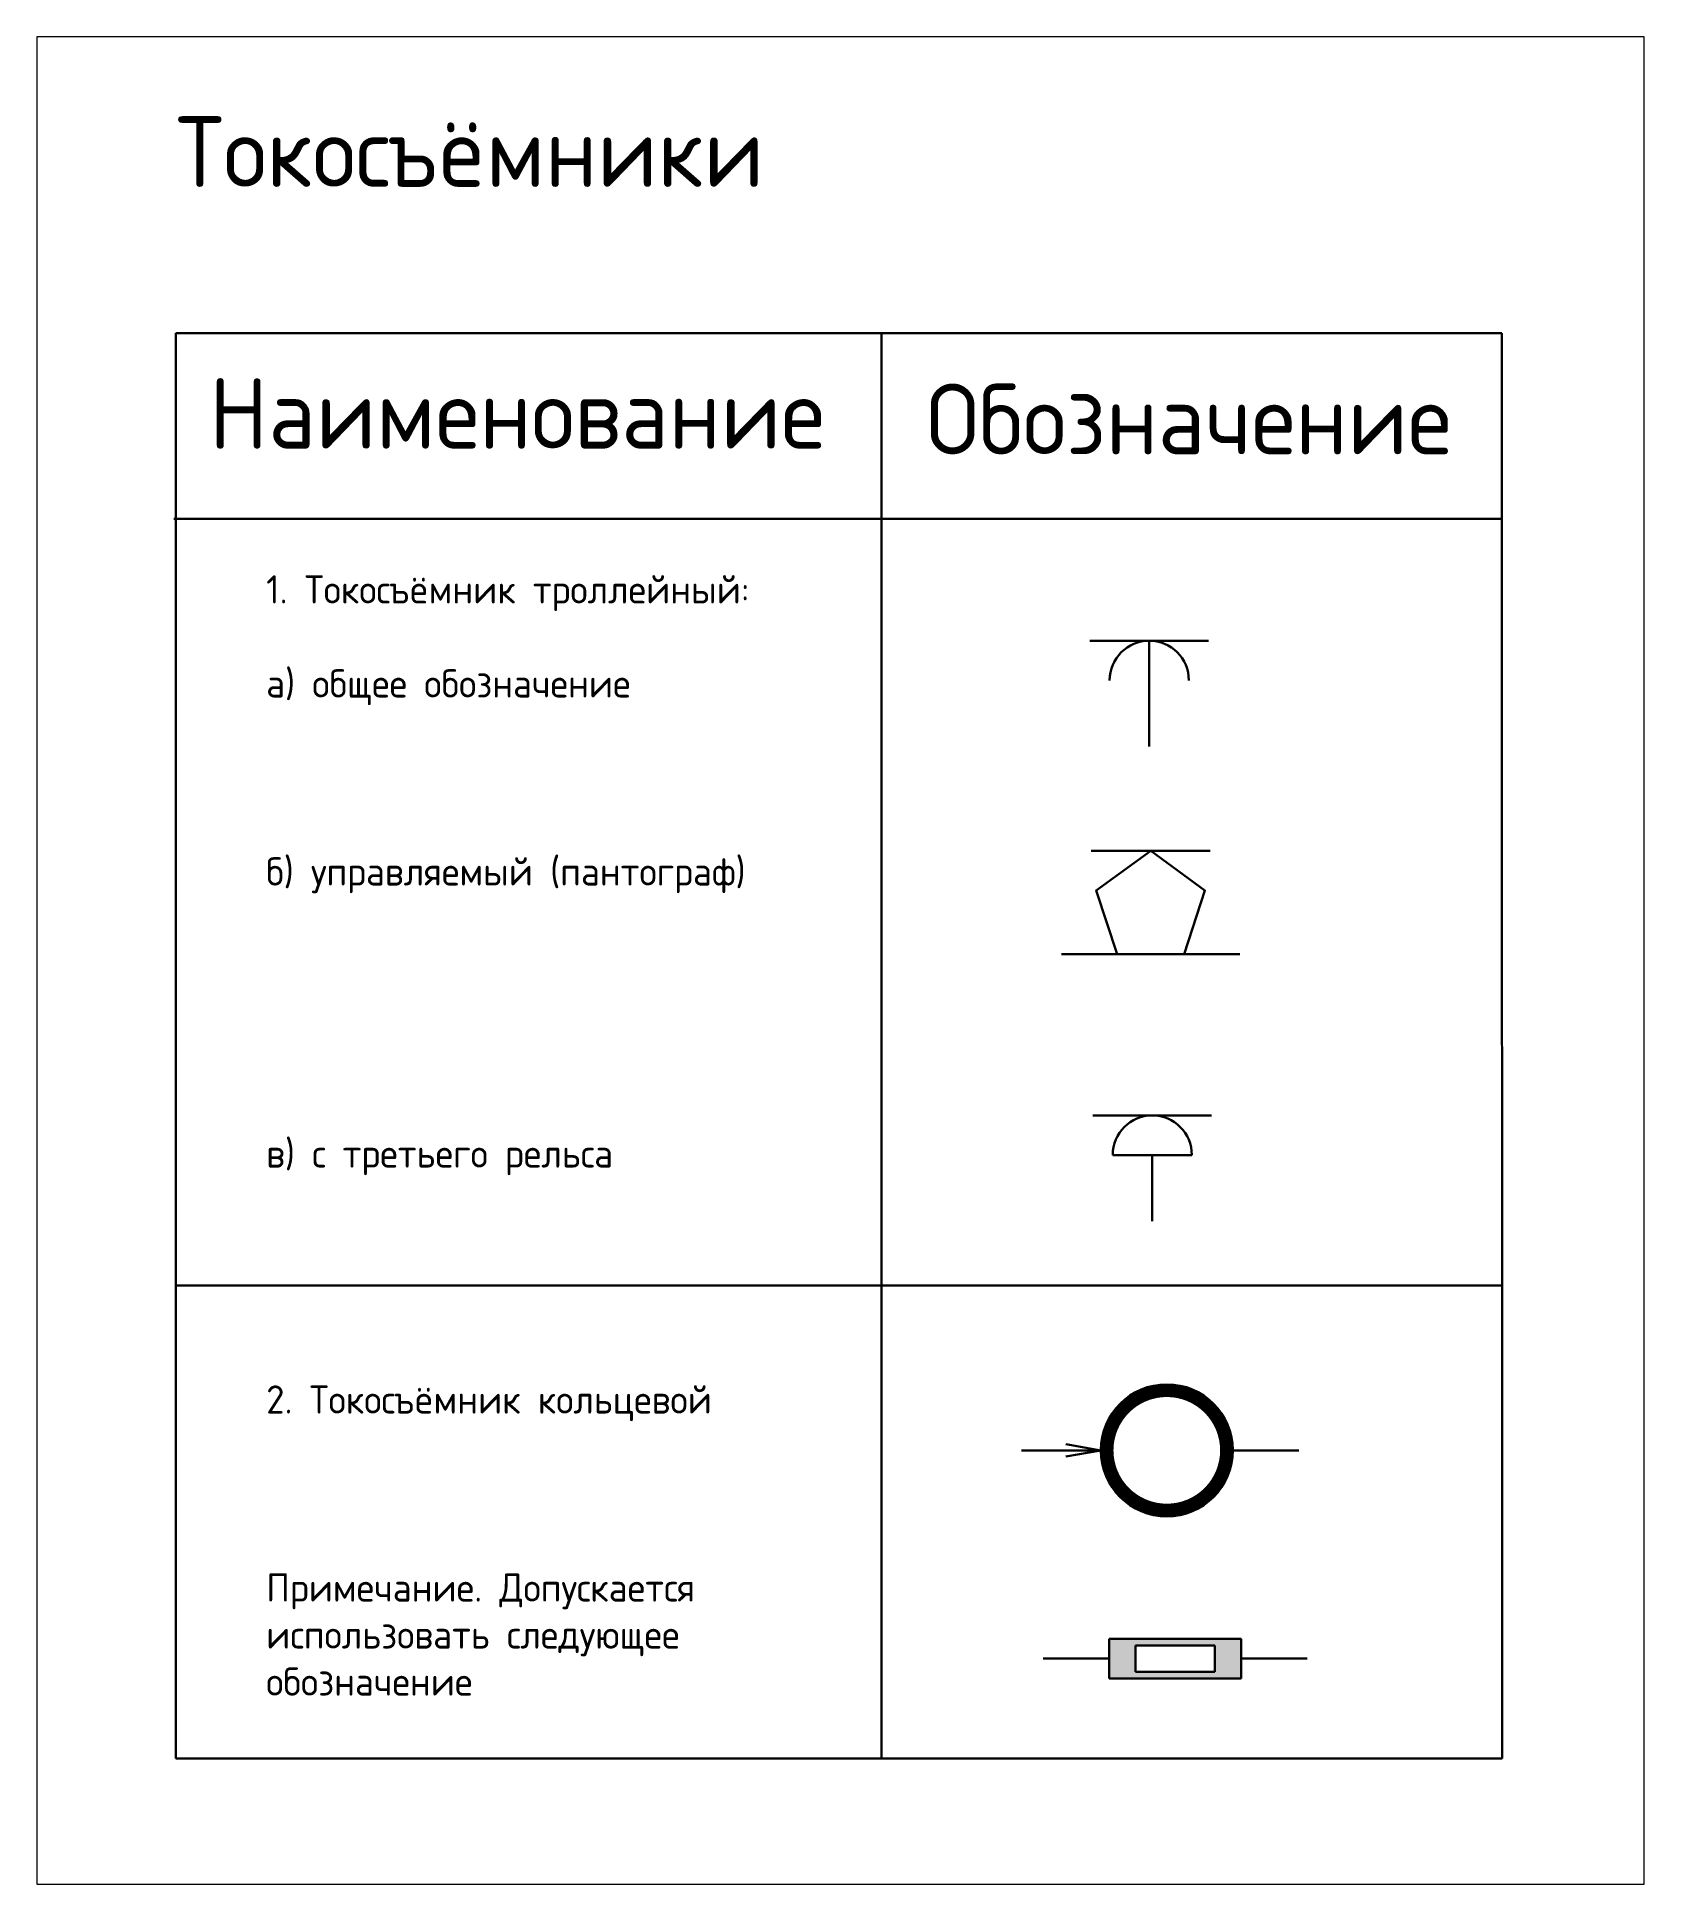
# Paper-space layout 'Лист2' of a CAD drawing. Header units: millimetres. Extents: x 57 to 179, y 27 to 167.
# The model-space entities are those that its viewports show. They can reach past a viewport. Long polylines and large blocks are cut down to what shows.
import ezdxf

# ---------------------------------------------------------------- set-up
doc = ezdxf.new("R2010")
doc.units = ezdxf.units.MM
doc.layers.add('Вспомогательны', color=10, linetype='Continuous')
doc.layers.add('основные', color=250, linetype='Continuous', lineweight=30)
doc.layers.add('Рамка', color=250, linetype='Continuous', lineweight=25)
doc.styles.get("Standard").update_dxf_attribs({"font": 'arial.ttf'})

msp = doc.modelspace()

# ---------------------------------------------------------------- hatches: boundary and pattern name
at = {"layer": 'основные'}
h = msp.add_hatch(color=0, dxfattribs=at)
h.dxf.hatch_style = 1
h.paths.add_polyline_path([(83.9, 36.8), (93.9, 36.8), (93.9, 39.8), (83.9, 39.8)])
h.paths.add_polyline_path([(85.9, 39.3), (91.9, 39.3), (91.9, 38.3), (91.9, 37.3), (85.9, 37.3), (85.9, 38.3)], flags=16)

# ---------------------------------------------------------------- linework, layer by layer
at = {"layer": 'основные', "color": 0}
for p, q in [((82.44, 115.4), (91.44, 115.4)), ((86.94, 112.4), (86.94, 115.4)), ((86.94, 112.4), (86.94, 107.4)), ((87.05, 99.48), (82.55, 99.48)), ((87.05, 99.48), (91.55, 99.48)), ((87.05, 91.65), (80.3, 91.65)), ((87.05, 91.65), (93.8, 91.65)), ((82.67, 79.44), (91.67, 79.44)), ((87.17, 76.44), (84.17, 76.44)), ((87.17, 76.44), (87.17, 71.44)), ((87.17, 76.44), (90.17, 76.44)), ((83.27, 54.07), (77.27, 54.07)), ((83.27, 54.07), (80.61, 54.54)), ((83.27, 54.07), (80.61, 53.6)), ((93.27, 54.07), (98.27, 54.07)), ((83.9, 39.8), (93.9, 39.8)), ((83.9, 36.8), (83.9, 39.8)), ((91.9, 39.3), (85.9, 39.3)), ((85.9, 39.3), (85.9, 38.3)), ((91.9, 38.3), (91.9, 39.3)), ((93.9, 39.8), (93.9, 36.8)), ((83.9, 38.3), (78.9, 38.3)), ((85.9, 38.3), (85.9, 37.3)), ((91.9, 37.3), (91.9, 38.3)), ((93.9, 38.3), (98.9, 38.3)), ((93.9, 36.8), (83.9, 36.8)), ((85.9, 37.3), (91.9, 37.3))]:
    msp.add_line(p, q, dxfattribs=at)
msp.add_lwpolyline([(87.05, 99.48), (82.93, 96.49), (84.5, 91.65), (89.59, 91.65), (91.16, 96.49)], close=True, dxfattribs=at)
at = {"layer": 'основные', "color": 0, "const_width": 0.957}
msp.add_lwpolyline([(83.75, 54.07, 1), (92.79, 54.07, 1)], format="xyb", close=True, dxfattribs=at)
at = {"layer": 'основные', "color": 0}
msp.add_circle((88.27, 54.07), 5, dxfattribs=at)
for centre in [(86.94, 112.4), (87.17, 76.44)]:
    msp.add_arc(centre, 3, 0, 180, dxfattribs=at)
at = {"layer": 'Рамка', "color": 0, "lineweight": 30}
for p, q in [((13.18, 138.7), (13.18, 30.73)), ((13.18, 138.7), (113.66, 138.7)), ((66.64, 138.7), (66.64, 30.73)), ((113.69, 30.73), (113.66, 138.7)), ((13.03, 124.64), (113.67, 124.64)), ((13.18, 66.57), (113.69, 66.57)), ((13.18, 30.73), (113.69, 30.73))]:
    msp.add_line(p, q, dxfattribs=at)

# ---------------------------------------------------------------- texts
for s, width, insert, char_height, attachment_point in [('{\\fGOST type B|b0|i0|c204|p34;Токосъёмники}', 101.77, (13.18, 155.12), 5.3403, 1), ('\\pxqc;{\\fGOST type B|b0|i0|c204|p34;Наименование}', 51.6846, (13.18, 135.29), 5.3403, 1), ('\\pxqc;{\\fGOST type B|b0|i0|c204|p34;Обозначение}', 42.3363, (68.79, 134.86), 5.3403, 1), ('\\pxi-3,l4,t4;{\\fGOST type B|b0|i0|c204|p34;1. Токосъёмник троллейный:\\P\\Pа) общее обозначение\\P\\P\\P\\Pб) управляемый (пантограф)\\P\\P\\P\\P\\P\\Pв) с третьего рельса}', 40.0607, (17.88, 74.91), 2.1361, 7), ('\\pxi-3,l4,t4;{\\fGOST type B|b0|i0|c204|p34;2. Токосъёмник кольцевой\\P\\P\\P\\PПримечание. Допускается\\Pиспользовать следующее\\Pобозначение}', 40.0607, (17.88, 35.49), 2.1361, 7)]:
    msp.add_mtext_dynamic_manual_height_columns(s, width=width, gutter_width=4.01, heights=[0], dxfattribs=dict(at, insert=insert, char_height=char_height, attachment_point=attachment_point))

psp = doc.layouts.new('Лист2')

# ---------------------------------------------------------------- viewports
at = {"layer": 'Вспомогательны'}
psp.add_viewport(center=(117.67, 96.8), size=(121.8, 139.921), view_center_point=(63.54, 91.18), view_height=139.921, dxfattribs=at)

doc.saveas('drawing.dxf')
